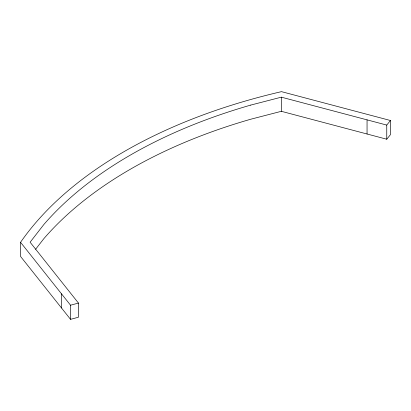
<?xml version="1.0" encoding="UTF-8"?>
<svg xmlns="http://www.w3.org/2000/svg" width="411" height="411" viewBox="0 0 411 411"><rect width="100%" height="100%" fill="white"/><g stroke="black" fill="none" stroke-linecap="round" stroke-linejoin="round"><path stroke-width="0.62" d="M35.598 249.287L43.833 238.678A460.109 265.64 0 0 1 250.72 119.236L281.35 111.309L386.756 139.221L390.45 134.649L390.45 120.51L281.468 91.648A468.71 270.608 0 0 0 20.576 242.295L20.55 256.433L70.538 319.352L78.455 317.22L78.455 303.077L30.106 242.218L43.833 224.534A460.109 265.64 0 0 1 250.72 105.098M386.756 139.221L386.756 125.078L390.45 120.51M20.55 242.29L70.538 305.209L78.455 303.077M250.715 105.093L281.35 97.166L386.756 125.078M367.054 119.863L367.054 134.007M281.35 97.166L281.35 111.309M70.538 305.209L70.538 319.352M61.501 293.834L61.501 307.978"/></g></svg>
